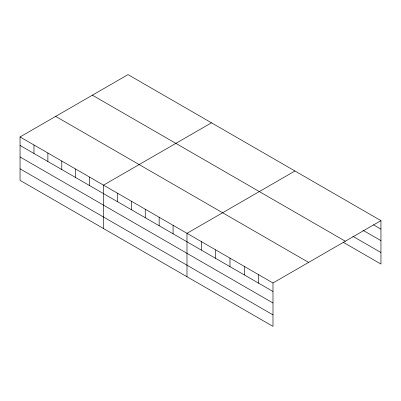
<?xml version="1.0" encoding="UTF-8"?>
<svg xmlns="http://www.w3.org/2000/svg" width="401" height="401" viewBox="0 0 401 401"><rect width="100%" height="100%" fill="white"/><g stroke="black" fill="none" stroke-linecap="round" stroke-linejoin="round"><path stroke-width="0.6" d="M20.05 136.947L272.986 282.981L272.986 326.384L20.05 180.355L20.05 136.947L128.014 74.616L380.95 220.645L380.95 264.053L343.261 242.289M211.482 122.806L103.518 185.137L103.518 228.545M294.951 170.996L186.986 233.327L186.986 276.735M272.986 282.981L380.95 220.645M373.516 224.846L380.95 229.136M362.9 230.234L380.95 240.655M352.815 236.284L380.95 252.53M92.385 95.187L345.321 241.217M55.679 116.38L308.615 262.409M20.05 145.438L272.986 291.467M20.05 156.961L272.986 302.991M20.05 168.831L272.986 314.86M258.65 274.705L258.65 283.191M244.319 266.429L244.319 274.916M229.984 258.154L229.984 266.645M215.653 249.878L215.653 258.369M201.317 241.602L201.317 250.094M173.077 225.297L173.077 233.788M159.162 217.267L159.162 225.753M145.252 209.232L145.252 217.723M131.343 201.202L131.343 209.693M117.428 193.172L117.428 201.658M89.608 177.107L89.608 185.598M75.694 169.077L75.694 177.563M61.784 161.042L61.784 169.533M47.874 153.012L47.874 161.503M33.96 144.982L33.96 153.468"/></g></svg>
